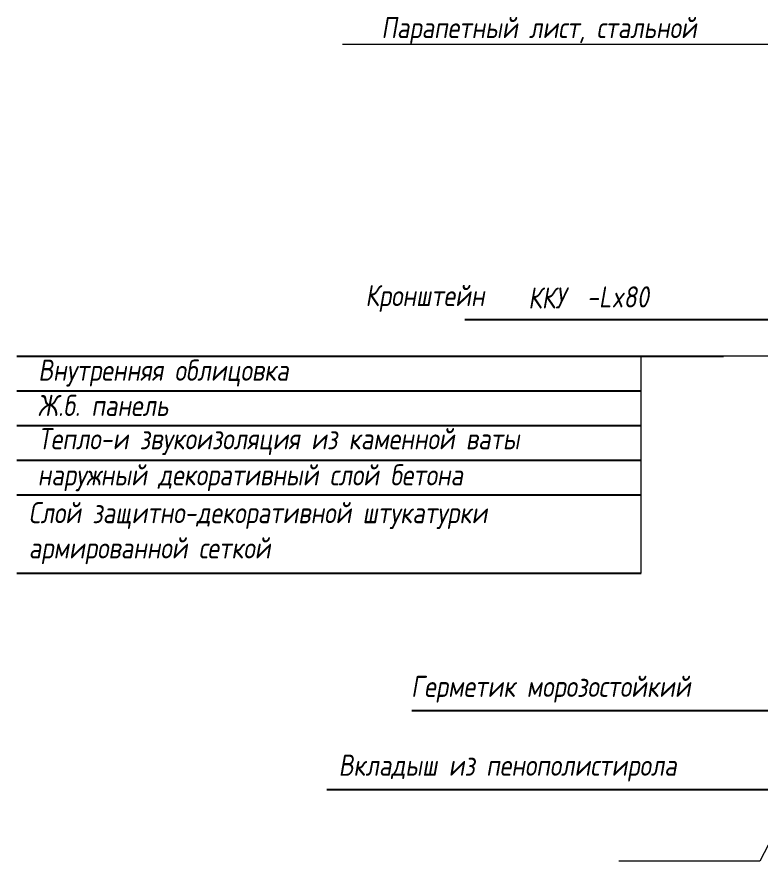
# Model space of a CAD drawing. Header units: millimetres. Extents: x -257254 to 390979, y -202328 to 355504.
# Drawn here: x 115070 to 127388, y 52916 to 66895 of the extents above; entities that cross this region are included whole.
import ezdxf
from ezdxf.enums import TextEntityAlignment as Align

# ---------------------------------------------------------------- set-up
doc = ezdxf.new("R2010")
doc.units = ezdxf.units.MM
doc.layers.add('RAZMER', color=250, linetype='Continuous', lineweight=13)
doc.layers.add('покрытия', color=6, linetype='Continuous', lineweight=18)
doc.layers.add('ВЫНОСКИ_Р_СТ', color=130, linetype='Continuous')
doc.styles.add('SIMPLEX', font='simplex.shx', dxfattribs={"width": 0.8, "oblique": 10})

msp = doc.modelspace()

# ---------------------------------------------------------------- linework, layer by layer
at = {"layer": 'ВЫНОСКИ_Р_СТ', "color": 0}
for p, q in [((115070.08165, 61279.66225), (126768.105, 61279.66225)), ((115070.08165, 60704.66225), (125400.9518, 60704.66225)), ((115070.08165, 60129.66225), (125400.9518, 60129.66225)), ((115070.08165, 59554.66225), (125400.9518, 59554.66225)), ((115070.08165, 58979.66225), (125400.9518, 58979.66225)), ((115070.08165, 57685.68343), (125400.9518, 57685.68343))]:
    msp.add_line(p, q, dxfattribs=at)
at = {"layer": 'ВЫНОСКИ_Р_СТ', "color": 0, "linetype": 'ByBlock', "lineweight": -2}
for points in [[(122482.98254, 61885.70257), (127637.74045, 61885.70257)], [(121604.68104, 55409.58981), (127513.4252, 55409.58981)], [(120201.84289, 54104.16572), (127648.16521, 54104.16572)]]:
    msp.add_lwpolyline(points, dxfattribs=at)
at = {"layer": 'покрытия'}
for p, q in [((127806.83267, 66438.12813), (120460.41602, 66438.12813, -1390.00622)), ((132202.205, 61279.66225), (119516.389, 61279.66225)), ((125400.9518, 57685.68343), (125400.9518, 61279.66225)), ((128426.05513, 54974.00743), (127367.82425, 52915.55319)), ((127367.82425, 52915.55319), (125032.92508, 52915.55319))]:
    msp.add_line(p, q, dxfattribs=at)

# ---------------------------------------------------------------- texts
at = {"layer": 'RAZMER', "color": 0, "style": 'SIMPLEX', "oblique": 10, "width": 0.8}
msp.add_text('Парапетный лист, стальной', height=350, dxfattribs=at).set_placement((121100.78366, 66438.12813), align=Align.BOTTOM_LEFT)
for s, p in [('Кронштейн', (120836.40319, 62105.43469, -2986.05261)), ('ККУ', (123532.3453, 62066.14353, -2986.05261)), ('-Lx80 ', (124504.07867, 62083.25171, -2986.05261))]:
    msp.add_text(s, height=350, dxfattribs=at).set_placement(p)
at = {"layer": 'RAZMER', "color": 0, "char_height": 350, "attachment_point": 1, "style": 'SIMPLEX'}
for s, width, insert in [('Внутренняя облицовка', 14686.0698571, (115422.94979, 61219.90353)), ('\\A1;Тепло-и звукоизоляция из каменной ваты', 19146.6635868, (115422.94979, 60084.27443)), ('Слой защитно-декоративной штукатурки \\Pармированной сеткой', 16608.7654874, (115264.93622, 58860.53892))]:
    msp.add_mtext_dynamic_manual_height_columns(s, width=width, gutter_width=2027.52922, heights=[0], dxfattribs=dict(at, insert=insert))
at = {"layer": 'RAZMER', "color": 0, "char_height": 350, "width": 16608.7654874, "attachment_point": 1, "style": 'SIMPLEX'}
for s, insert in [('Герметик морозостойкий', (121593.18906, 55984.02259)), ('Вкладыш из пенополистирола', (120394.38169, 54678.5985))]:
    msp.add_mtext(s, dxfattribs=dict(at, insert=insert))
at = {"layer": 'ВЫНОСКИ_Р_СТ', "color": 0, "char_height": 350, "attachment_point": 1, "style": 'SIMPLEX'}
for s, insert in [('Ж.б. панель', (115412.778, 60636.67708)), ('наружный декоративный слой бетона', (115412.778, 59486.67708))]:
    msp.add_mtext_dynamic_manual_height_columns(s, width=14686.0698571, gutter_width=2027.52922, heights=[0], dxfattribs=dict(at, insert=insert))

doc.saveas('drawing.dxf')
